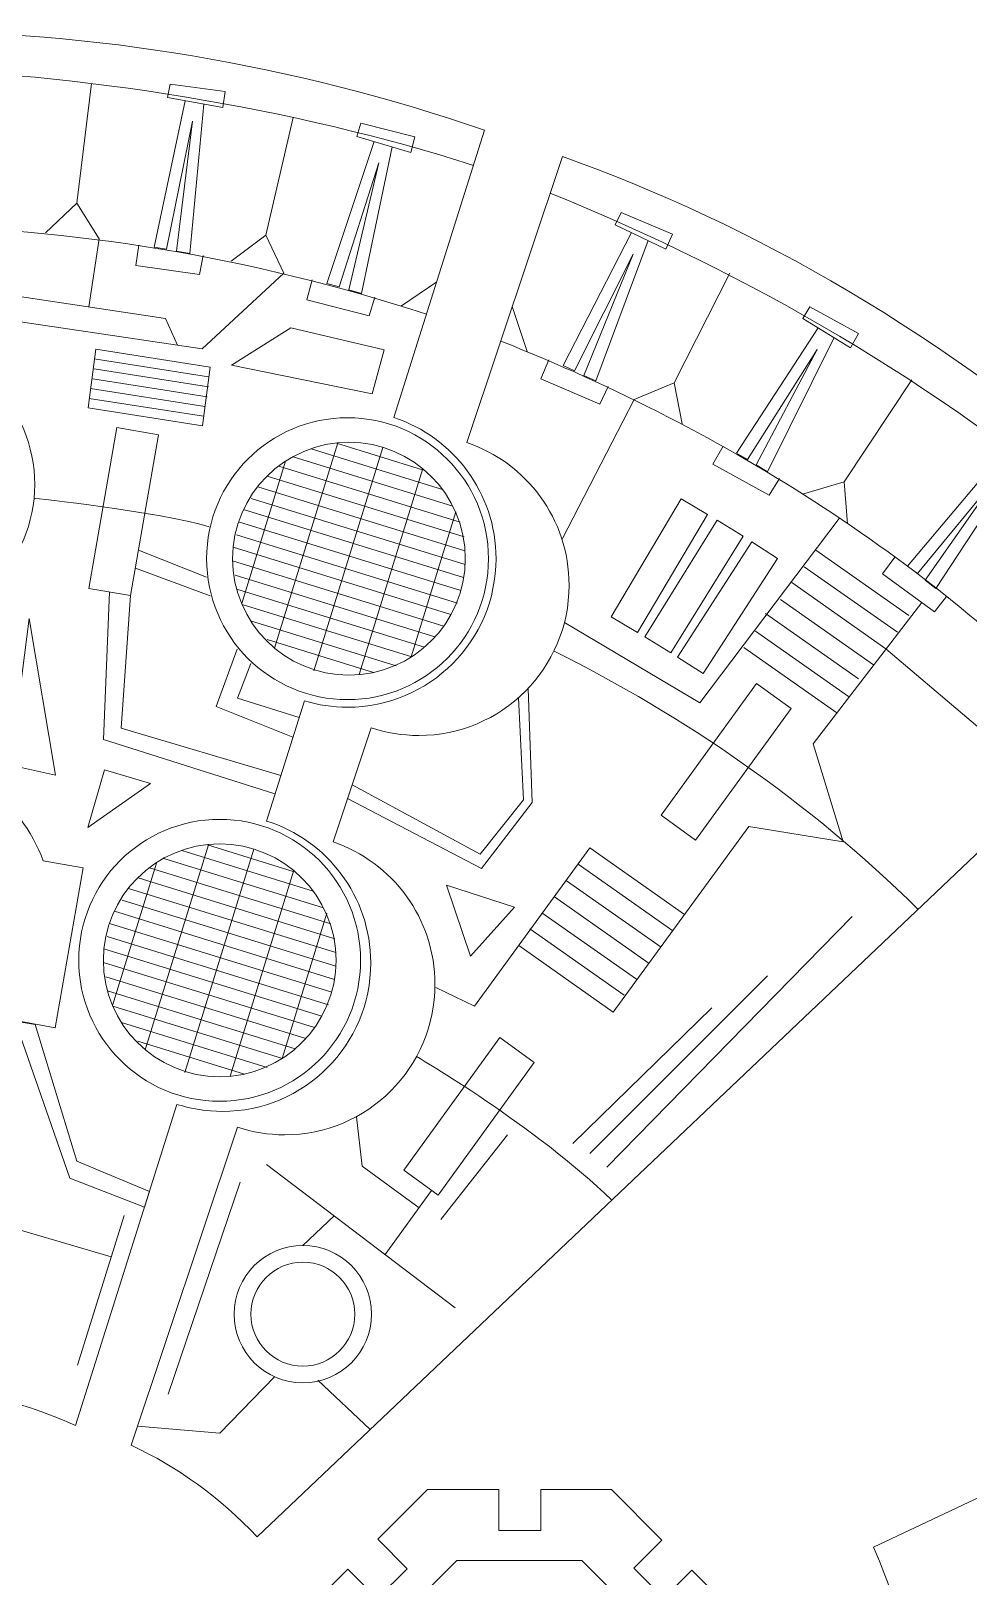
# Model space of a CAD drawing. Header units: millimetres. Extents: x -90 to 353, y 0 to 263.
# Drawn here: x 188.7 to 261.9, y 142.6 to 263.3 of the extents above; entities that cross this region are included whole.
import ezdxf

# ---------------------------------------------------------------- set-up
doc = ezdxf.new("R2010")
doc.units = ezdxf.units.MM
doc.layers.add('Layer 1', color=7, linetype='Continuous')

msp = doc.modelspace()

# ---------------------------------------------------------------- linework, layer by layer
at = {"layer": 'Layer 1', "color": 114, "lineweight": 20}
for centre, major_axis in [((177.95, 227.83), (0, 11.01)), ((213.4, 222.03), (0, 11.01)), ((213.51, 222.03), (0, 9.09)), ((203.41, 190.66), (0, 11.01)), ((203.41, 190.66), (0, 9.09)), ((209.91, 163.02), (0, 5.37)), ((209.91, 163.02), (0, 4.06))]:
    msp.add_ellipse(centre, major_axis=major_axis, ratio=1, dxfattribs=at)
at = {"layer": 'Layer 1', "color": 250, "lineweight": 20}
for points, knots in [([(177.95, 216.23), (177.95, 216.23), (177.98, 216.23), (177.98, 216.23), (177.98, 216.23), (177.98, 216.23), (177.97, 206.7), (177.97, 206.7), (177.97, 206.7), (183.32, 206.61), (187.87, 203.2), (189.62, 198.44), (189.62, 198.44), (189.62, 198.44), (192.74, 197.89), (192.74, 197.89), (192.74, 197.89), (192.74, 197.89), (190.56, 185.38), (190.56, 185.38), (190.56, 185.38), (190.56, 185.38), (187.47, 185.97), (187.47, 185.97), (187.47, 185.97), (185.19, 183.23), (181.78, 181.48), (177.95, 181.42), (177.95, 181.42), (177.95, 181.42), (177.93, 157.32), (177.93, 157.32), (177.93, 157.32), (182.75, 157.34), (187.49, 156.47), (192.14, 154.32), (192.14, 154.32), (192.14, 154.32), (200.07, 179.41), (200.07, 179.41), (200.07, 179.41), (201.19, 179.06), (202.38, 178.86), (203.61, 178.86), (203.61, 178.86), (210.02, 178.86), (215.21, 184.05), (215.21, 190.46), (215.21, 190.46), (215.21, 195.66), (211.78, 200.07), (207.06, 201.54), (207.06, 201.54), (207.06, 201.54), (210.03, 210.93), (210.03, 210.93), (210.03, 210.93), (211.09, 210.6), (212.23, 210.43), (213.4, 210.43), (213.4, 210.43), (219.8, 210.43), (225, 215.62), (225, 222.03), (225, 222.03), (225, 227.17), (221.65, 231.53), (217.02, 233.05), (217.02, 233.05), (217.02, 233.05), (224.11, 255.5), (224.11, 255.5), (224.11, 255.5), (209.03, 260.65), (193.66, 263.24), (178.01, 263.25), (178.01, 263.25), (178.01, 263.25), (177.99, 239.43), (177.99, 239.43), (177.99, 239.43), (177.99, 239.43), (177.95, 239.43), (177.95, 239.43), (177.95, 239.43), (171.55, 239.43), (166.36, 234.23), (166.36, 227.83), (166.36, 227.83), (166.36, 221.42), (171.55, 216.23), (177.95, 216.23)], [0, 0, 0, 0, 0.041667, 0.041667, 0.041667, 0.041667, 0.083333, 0.083333, 0.083333, 0.083333, 0.125, 0.125, 0.125, 0.125, 0.166667, 0.166667, 0.166667, 0.166667, 0.208333, 0.208333, 0.208333, 0.208333, 0.25, 0.25, 0.25, 0.25, 0.291667, 0.291667, 0.291667, 0.291667, 0.333333, 0.333333, 0.333333, 0.333333, 0.375, 0.375, 0.375, 0.375, 0.416667, 0.416667, 0.416667, 0.416667, 0.458333, 0.458333, 0.458333, 0.458333, 0.5, 0.5, 0.5, 0.5, 0.541667, 0.541667, 0.541667, 0.541667, 0.583333, 0.583333, 0.583333, 0.583333, 0.625, 0.625, 0.625, 0.625, 0.666667, 0.666667, 0.666667, 0.666667, 0.708333, 0.708333, 0.708333, 0.708333, 0.75, 0.75, 0.75, 0.75, 0.791667, 0.791667, 0.791667, 0.791667, 0.833333, 0.833333, 0.833333, 0.833333, 0.875, 0.875, 0.875, 0.875, 0.916667, 0.916667, 0.916667, 0.916667, 1, 1, 1, 1]), ([(196.48, 152.79), (200.12, 151.09), (203.41, 148.72), (206.34, 145.64), (206.34, 145.64), (206.34, 145.64), (274.82, 210.61), (274.82, 210.61), (274.82, 210.61), (274.82, 210.61), (274.32, 227.15), (274.32, 227.15), (274.32, 227.15), (259.99, 239.52), (245.27, 248.09), (230.19, 253.43), (230.19, 253.43), (230.19, 253.43), (222.71, 231.1), (222.71, 231.1), (222.71, 231.1), (227.36, 229.53), (230.71, 225.14), (230.71, 219.96), (230.71, 219.96), (230.71, 213.48), (225.45, 208.22), (218.96, 208.22), (218.96, 208.22), (217.67, 208.22), (216.42, 208.43), (215.25, 208.82), (215.25, 208.82), (215.25, 208.82), (212.27, 199.91), (212.27, 199.91), (212.27, 199.91), (216.9, 198.33), (220.23, 193.95), (220.23, 188.78), (220.23, 188.78), (220.23, 182.29), (214.97, 177.03), (208.48, 177.03), (208.48, 177.03), (207.2, 177.03), (205.96, 177.24), (204.8, 177.62), (204.8, 177.62), (204.8, 177.62), (196.48, 152.79), (196.48, 152.79)], [0, 0, 0, 0, 0.071429, 0.071429, 0.071429, 0.071429, 0.142857, 0.142857, 0.142857, 0.142857, 0.214286, 0.214286, 0.214286, 0.214286, 0.285714, 0.285714, 0.285714, 0.285714, 0.357143, 0.357143, 0.357143, 0.357143, 0.428571, 0.428571, 0.428571, 0.428571, 0.5, 0.5, 0.5, 0.5, 0.571429, 0.571429, 0.571429, 0.571429, 0.642857, 0.642857, 0.642857, 0.642857, 0.714286, 0.714286, 0.714286, 0.714286, 0.785714, 0.785714, 0.785714, 0.785714, 0.857143, 0.857143, 0.857143, 0.857143, 1, 1, 1, 1]), ([(257.21, 136.25), (256.68, 139.05), (255.79, 141.9), (254.49, 144.83), (254.49, 144.83), (254.49, 144.83), (339.76, 185.05), (339.76, 185.05), (339.76, 185.05), (344.57, 174.93), (347.94, 164.08), (350.09, 152.61), (350.09, 152.61), (350.09, 152.61), (257.21, 136.25), (257.21, 136.25)], [0, 0, 0, 0, 0.2, 0.2, 0.2, 0.2, 0.4, 0.4, 0.4, 0.4, 0.6, 0.6, 0.6, 0.6, 1, 1, 1, 1]), ([(225.21, 146.13), (225.21, 146.13), (225.21, 149.33), (225.21, 149.33), (225.21, 149.33), (225.21, 149.33), (219.64, 149.33), (219.64, 149.33), (219.64, 149.33), (219.64, 149.33), (215.76, 145.44), (215.76, 145.44), (215.76, 145.44), (215.76, 145.44), (218.06, 143.14), (218.06, 143.14), (218.06, 143.14), (218.06, 143.14), (215.72, 140.81), (215.72, 140.81), (215.72, 140.81), (215.72, 140.81), (213.42, 143.11), (213.42, 143.11), (213.42, 143.11), (213.42, 143.11), (209.48, 139.17), (209.48, 139.17), (209.48, 139.17), (209.48, 139.17), (209.48, 124.79), (209.48, 124.79), (209.48, 124.79), (209.48, 124.79), (213.43, 120.84), (213.43, 120.84), (213.43, 120.84), (213.43, 120.84), (215.78, 123.19), (215.78, 123.19), (215.78, 123.19), (215.78, 123.19), (218.11, 120.86), (218.11, 120.86), (218.11, 120.86), (218.11, 120.86), (215.76, 118.51), (215.76, 118.51), (215.76, 118.51), (215.76, 118.51), (219.64, 114.63), (219.64, 114.63), (219.64, 114.63), (219.64, 114.63), (225.21, 114.63), (225.21, 114.63), (225.21, 114.63), (225.21, 114.63), (225.21, 117.86), (225.21, 117.86), (225.21, 117.86), (225.21, 117.86), (228.51, 117.86), (228.51, 117.86), (228.51, 117.86), (228.51, 117.86), (228.51, 114.63), (228.51, 114.63), (228.51, 114.63), (228.51, 114.63), (234.02, 114.63), (234.02, 114.63), (234.02, 114.63), (234.02, 114.63), (237.96, 118.57), (237.96, 118.57), (237.96, 118.57), (237.96, 118.57), (235.71, 120.82), (235.71, 120.82), (235.71, 120.82), (235.71, 120.82), (238.05, 123.15), (238.05, 123.15), (238.05, 123.15), (238.05, 123.15), (240.29, 120.91), (240.29, 120.91), (240.29, 120.91), (240.29, 120.91), (244.18, 124.79), (244.18, 124.79), (244.18, 124.79), (244.18, 124.79), (244.18, 130.33), (244.18, 130.33), (244.18, 130.33), (244.18, 130.33), (244.35, 130.33), (244.35, 130.33), (244.35, 130.33), (244.35, 130.33), (244.35, 133.63), (244.35, 133.63), (244.35, 133.63), (244.35, 133.63), (244.18, 133.63), (244.18, 133.63), (244.18, 133.63), (244.18, 133.63), (244.18, 139.17), (244.18, 139.17), (244.18, 139.17), (244.18, 139.17), (240.3, 143.04), (240.3, 143.04), (240.3, 143.04), (240.3, 143.04), (238.1, 140.84), (238.1, 140.84), (238.1, 140.84), (238.1, 140.84), (235.76, 143.18), (235.76, 143.18), (235.76, 143.18), (235.76, 143.18), (237.96, 145.38), (237.96, 145.38), (237.96, 145.38), (237.96, 145.38), (234.02, 149.33), (234.02, 149.33), (234.02, 149.33), (234.02, 149.33), (228.51, 149.33), (228.51, 149.33), (228.51, 149.33), (228.51, 149.33), (228.51, 146.13), (228.51, 146.13), (228.51, 146.13), (228.51, 146.13), (225.21, 146.13), (225.21, 146.13)], [0, 0, 0, 0, 0.027027, 0.027027, 0.027027, 0.027027, 0.054054, 0.054054, 0.054054, 0.054054, 0.081081, 0.081081, 0.081081, 0.081081, 0.108108, 0.108108, 0.108108, 0.108108, 0.135135, 0.135135, 0.135135, 0.135135, 0.162162, 0.162162, 0.162162, 0.162162, 0.189189, 0.189189, 0.189189, 0.189189, 0.216216, 0.216216, 0.216216, 0.216216, 0.243243, 0.243243, 0.243243, 0.243243, 0.27027, 0.27027, 0.27027, 0.27027, 0.297297, 0.297297, 0.297297, 0.297297, 0.324324, 0.324324, 0.324324, 0.324324, 0.351351, 0.351351, 0.351351, 0.351351, 0.378378, 0.378378, 0.378378, 0.378378, 0.405405, 0.405405, 0.405405, 0.405405, 0.432432, 0.432432, 0.432432, 0.432432, 0.459459, 0.459459, 0.459459, 0.459459, 0.486486, 0.486486, 0.486486, 0.486486, 0.513514, 0.513514, 0.513514, 0.513514, 0.540541, 0.540541, 0.540541, 0.540541, 0.567568, 0.567568, 0.567568, 0.567568, 0.594595, 0.594595, 0.594595, 0.594595, 0.621622, 0.621622, 0.621622, 0.621622, 0.648649, 0.648649, 0.648649, 0.648649, 0.675676, 0.675676, 0.675676, 0.675676, 0.702703, 0.702703, 0.702703, 0.702703, 0.72973, 0.72973, 0.72973, 0.72973, 0.756757, 0.756757, 0.756757, 0.756757, 0.783784, 0.783784, 0.783784, 0.783784, 0.810811, 0.810811, 0.810811, 0.810811, 0.837838, 0.837838, 0.837838, 0.837838, 0.864865, 0.864865, 0.864865, 0.864865, 0.891892, 0.891892, 0.891892, 0.891892, 0.918919, 0.918919, 0.918919, 0.918919, 0.945946, 0.945946, 0.945946, 0.945946, 1, 1, 1, 1]), ([(258.18, 134.44), (258.68, 131.05), (258.49, 127.65), (257.88, 124.26), (257.88, 124.26), (257.88, 124.26), (336.52, 109.15), (336.52, 109.15), (336.52, 109.15), (336.52, 109.15), (350.63, 107.52), (350.63, 107.52), (350.63, 107.52), (353.1, 120.36), (353.24, 133.47), (351.55, 146.78), (351.55, 146.78), (351.55, 146.78), (258.18, 134.44), (258.18, 134.44)], [0, 0, 0, 0, 0.166667, 0.166667, 0.166667, 0.166667, 0.333333, 0.333333, 0.333333, 0.333333, 0.5, 0.5, 0.5, 0.5, 0.666667, 0.666667, 0.666667, 0.666667, 1, 1, 1, 1])]:
    msp.add_open_spline(points, degree=3, knots=knots, dxfattribs=at)
at = {"layer": 'Layer 1', "color": 114, "lineweight": 20}
for points in [[(178, 260.25), (191.9, 260.06), (209.43, 257.22), (223.24, 252.74)], [(272.29, 224.8), (259.45, 235.78), (244.97, 244.17), (229.24, 250.59)], [(192.25, 249.8), (192.25, 249.8), (189.79, 247.48), (189.79, 247.48)], [(178, 248.06), (191.9, 247.88), (205.76, 245.61), (219.57, 241.13)], [(207.01, 247.31), (207.01, 247.31), (204.31, 245.27), (204.31, 245.27)], [(220.37, 243.66), (220.37, 243.66), (217.61, 241.77), (217.61, 241.77)], [(226.27, 241.72), (226.27, 241.72), (227.43, 238.22), (227.43, 238.22)], [(225.37, 239.03), (243.3, 231.91), (259.04, 221.78), (272.25, 208.17)], [(193.61, 237.63), (193.61, 237.63), (202.54, 236.23), (202.54, 236.23)], [(193.61, 236.87), (193.61, 236.87), (202.54, 235.46), (202.54, 235.46)], [(193.51, 236.08), (193.51, 236.08), (202.44, 234.68), (202.44, 234.68)], [(238.91, 235.77), (238.91, 235.77), (239.55, 232.55), (239.55, 232.55)], [(193.21, 234.55), (193.21, 234.55), (202.14, 233.15), (202.14, 233.15)], [(193.31, 235.32), (193.31, 235.32), (202.24, 233.92), (202.24, 233.92)], [(212.64, 231.07), (212.64, 231.07), (207.69, 215.05), (207.69, 215.05)], [(210.55, 230.61), (210.55, 230.61), (220.81, 227.44), (220.81, 227.44)], [(216.16, 230.72), (216.16, 230.72), (210.77, 213.28), (210.77, 213.28)], [(212.54, 231.06), (212.54, 231.06), (219.26, 228.98), (219.26, 228.98)], [(205.13, 218.52), (205.13, 218.52), (208.56, 229.64), (208.56, 229.64)], [(209.14, 229.98), (209.14, 229.98), (221.62, 226.12), (221.62, 226.12)], [(207.12, 228.48), (207.12, 228.48), (222.5, 223.73), (222.5, 223.73)], [(208.03, 229.26), (208.03, 229.26), (222.19, 224.89), (222.19, 224.89)], [(219.29, 229.08), (219.29, 229.08), (214.31, 212.98), (214.31, 212.98)], [(206.38, 227.64), (206.38, 227.64), (222.57, 222.64), (222.57, 222.64)], [(252.2, 228.02), (252.2, 228.02), (252.47, 224.75), (252.47, 224.75)], [(188.91, 226.75), (188.91, 226.75), (198.63, 225.71), (202.58, 224.53)], [(205.27, 225.86), (205.27, 225.86), (222.47, 220.55), (222.47, 220.55)], [(205.88, 226.73), (205.88, 226.73), (222.58, 221.57), (222.58, 221.57)], [(221.87, 225.7), (221.87, 225.7), (218.37, 214.37), (218.37, 214.37)], [(204.89, 224.91), (204.89, 224.91), (222.25, 219.55), (222.25, 219.55)], [(204.72, 223.9), (204.72, 223.9), (222, 218.56), (222, 218.56)], [(197.06, 222.69), (197.06, 222.69), (202.38, 220.59), (202.38, 220.59)], [(204.46, 222.92), (204.46, 222.92), (221.48, 217.66), (221.48, 217.66)], [(257.26, 217.58), (257.26, 217.58), (249.99, 222.69), (249.99, 222.69)], [(196.82, 221.29), (196.82, 221.29), (202.67, 219.14), (202.67, 219.14)], [(204.42, 221.87), (204.42, 221.87), (220.92, 216.77), (220.92, 216.77)], [(256.36, 216.29), (256.36, 216.29), (249.09, 221.4), (249.09, 221.4)], [(204.61, 220.75), (204.61, 220.75), (220.23, 215.92), (220.23, 215.92)], [(204.74, 219.64), (204.74, 219.64), (219.4, 215.11), (219.4, 215.11)], [(205.16, 218.45), (205.16, 218.45), (218.41, 214.36), (218.41, 214.36)], [(254.5, 213.75), (254.5, 213.75), (247.23, 218.85), (247.23, 218.85)], [(253.32, 212.65), (253.32, 212.65), (246.05, 217.76), (246.05, 217.76)], [(205.82, 217.18), (205.82, 217.18), (217.2, 213.67), (217.2, 213.67)], [(252.55, 211.26), (252.55, 211.26), (245.28, 216.37), (245.28, 216.37)], [(207.11, 215.72), (207.11, 215.72), (215.44, 213.15), (215.44, 213.15)], [(251.63, 209.99), (251.63, 209.99), (244.36, 215.09), (244.36, 215.09)], [(229.54, 214.81), (239.72, 209.71), (249.29, 203.19), (257.99, 194.64)], [(202.54, 199.69), (202.54, 199.69), (197.59, 183.68), (197.59, 183.68)], [(200.46, 199.23), (200.46, 199.23), (210.72, 196.07), (210.72, 196.07)], [(206.07, 199.35), (206.07, 199.35), (200.68, 181.91), (200.68, 181.91)], [(202.45, 199.68), (202.45, 199.68), (209.16, 197.61), (209.16, 197.61)], [(195.03, 187.14), (195.03, 187.14), (198.47, 198.26), (198.47, 198.26)], [(199.05, 198.61), (199.05, 198.61), (211.53, 194.75), (211.53, 194.75)], [(231.43, 198.16), (231.43, 198.16), (238.82, 192.96), (238.82, 192.96)], [(197.03, 197.1), (197.03, 197.1), (212.4, 192.35), (212.4, 192.35)], [(197.93, 197.89), (197.93, 197.89), (212.1, 193.51), (212.1, 193.51)], [(209.19, 197.7), (209.19, 197.7), (204.22, 181.61), (204.22, 181.61)], [(230.51, 196.88), (230.51, 196.88), (237.91, 191.68), (237.91, 191.68)], [(196.28, 196.27), (196.28, 196.27), (212.48, 191.27), (212.48, 191.27)], [(229.57, 195.62), (229.57, 195.62), (236.97, 190.42), (236.97, 190.42)], [(195.18, 194.49), (195.18, 194.49), (212.38, 189.17), (212.38, 189.17)], [(195.78, 195.36), (195.78, 195.36), (212.49, 190.2), (212.49, 190.2)], [(211.78, 194.33), (211.78, 194.33), (208.28, 183), (208.28, 183)], [(228.58, 194.38), (228.58, 194.38), (235.98, 189.19), (235.98, 189.19)], [(194.8, 193.54), (194.8, 193.54), (212.16, 188.18), (212.16, 188.18)], [(227.63, 193.13), (227.63, 193.13), (235.02, 187.93), (235.02, 187.93)], [(233.65, 174.51), (233.65, 174.51), (252.83, 194.09), (252.83, 194.09)], [(194.63, 192.53), (194.63, 192.53), (211.91, 187.19), (211.91, 187.19)], [(194.36, 191.55), (194.36, 191.55), (211.38, 186.29), (211.38, 186.29)], [(194.33, 190.49), (194.33, 190.49), (210.82, 185.4), (210.82, 185.4)], [(194.52, 189.37), (194.52, 189.37), (210.14, 184.55), (210.14, 184.55)], [(232.32, 175.57), (232.32, 175.57), (246.21, 189.46), (246.21, 189.46)], [(194.64, 188.27), (194.64, 188.27), (209.3, 183.74), (209.3, 183.74)], [(195.06, 187.08), (195.06, 187.08), (208.32, 182.98), (208.32, 182.98)], [(231, 176.36), (231, 176.36), (241.85, 186.95), (241.85, 186.95)], [(195.73, 185.81), (195.73, 185.81), (207.11, 182.29), (207.11, 182.29)], [(197.01, 184.35), (197.01, 184.35), (205.34, 181.77), (205.34, 181.77)], [(218.83, 183.12), (218.83, 183.12), (228.12, 177.7), (234.04, 171.92)], [(220.68, 170.41), (220.68, 170.41), (225.91, 177.02), (225.91, 177.02)], [(207.06, 174.71), (207.06, 174.71), (221.81, 163.53), (221.81, 163.53)], [(199.38, 156.78), (199.38, 156.78), (205, 173.32), (205, 173.32)], [(216.33, 167.68), (216.33, 167.68), (219.97, 172.69), (219.97, 172.69)], [(184.98, 170.41), (184.98, 170.41), (194.94, 167.51), (194.94, 167.51)], [(195.94, 170.74), (195.94, 170.74), (192.3, 159.03), (192.3, 159.03)], [(209.91, 168.39), (209.91, 168.39), (212.36, 170.69), (212.36, 170.69)], [(211.07, 157.86), (211.07, 157.86), (215.17, 154.02), (215.17, 154.02)]]:
    msp.add_open_spline(points, degree=3, dxfattribs=at)
for points, knots in [([(193.18, 241.69), (193.18, 241.69), (193.98, 247.01), (193.98, 247.01), (193.98, 247.01), (193.98, 247.01), (192.25, 249.8), (192.25, 249.8), (192.25, 249.8), (192.25, 249.8), (193.39, 259.15), (193.39, 259.15)], [0, 0, 0, 0, 0.25, 0.25, 0.25, 0.25, 0.5, 0.5, 0.5, 0.5, 1, 1, 1, 1]), ([(199.53, 259.09), (199.53, 259.09), (199.34, 258.04), (199.34, 258.04), (199.34, 258.04), (199.34, 258.04), (203.66, 257.26), (203.66, 257.26), (203.66, 257.26), (203.66, 257.26), (203.84, 258.51), (203.84, 258.51), (203.84, 258.51), (203.84, 258.51), (199.53, 259.09), (199.53, 259.09)], [0, 0, 0, 0, 0.2, 0.2, 0.2, 0.2, 0.4, 0.4, 0.4, 0.4, 0.6, 0.6, 0.6, 0.6, 1, 1, 1, 1]), ([(200.72, 257.79), (200.72, 257.79), (198.29, 246.36), (198.29, 246.36), (198.29, 246.36), (198.29, 246.36), (199.26, 246.21), (199.26, 246.21), (199.26, 246.21), (199.26, 246.21), (201.28, 256.19), (201.28, 256.19), (201.28, 256.19), (201.28, 256.19), (200.04, 246.05), (200.04, 246.05), (200.04, 246.05), (200.04, 246.05), (201.07, 245.87), (201.07, 245.87), (201.07, 245.87), (201.07, 245.87), (202.16, 257.53), (202.16, 257.53)], [0, 0, 0, 0, 0.142857, 0.142857, 0.142857, 0.142857, 0.285714, 0.285714, 0.285714, 0.285714, 0.428571, 0.428571, 0.428571, 0.428571, 0.571429, 0.571429, 0.571429, 0.571429, 0.714286, 0.714286, 0.714286, 0.714286, 1, 1, 1, 1]), ([(209.16, 256.49), (209.16, 256.49), (207.01, 247.31), (207.01, 247.31), (207.01, 247.31), (207.01, 247.31), (208.43, 244.34), (208.43, 244.34), (208.43, 244.34), (208.43, 244.34), (202.04, 238.43), (202.04, 238.43), (202.04, 238.43), (202.04, 238.43), (178, 242), (178, 242)], [0, 0, 0, 0, 0.2, 0.2, 0.2, 0.2, 0.4, 0.4, 0.4, 0.4, 0.6, 0.6, 0.6, 0.6, 1, 1, 1, 1]), ([(214.44, 256.04), (214.44, 256.04), (214.13, 255.01), (214.13, 255.01), (214.13, 255.01), (214.13, 255.01), (218.34, 253.76), (218.34, 253.76), (218.34, 253.76), (218.34, 253.76), (218.66, 254.99), (218.66, 254.99), (218.66, 254.99), (218.66, 254.99), (214.44, 256.04), (214.44, 256.04)], [0, 0, 0, 0, 0.2, 0.2, 0.2, 0.2, 0.4, 0.4, 0.4, 0.4, 0.6, 0.6, 0.6, 0.6, 1, 1, 1, 1]), ([(215.48, 254.61), (215.48, 254.61), (211.79, 243.52), (211.79, 243.52), (211.79, 243.52), (211.79, 243.52), (212.74, 243.27), (212.74, 243.27), (212.74, 243.27), (212.74, 243.27), (215.85, 252.96), (215.85, 252.96), (215.85, 252.96), (215.85, 252.96), (213.5, 243.02), (213.5, 243.02), (213.5, 243.02), (213.5, 243.02), (214.5, 242.73), (214.5, 242.73), (214.5, 242.73), (214.5, 242.73), (216.88, 254.19), (216.88, 254.19)], [0, 0, 0, 0, 0.142857, 0.142857, 0.142857, 0.142857, 0.285714, 0.285714, 0.285714, 0.285714, 0.428571, 0.428571, 0.428571, 0.428571, 0.571429, 0.571429, 0.571429, 0.571429, 0.714286, 0.714286, 0.714286, 0.714286, 1, 1, 1, 1]), ([(234.78, 249.07), (234.78, 249.07), (234.32, 248.1), (234.32, 248.1), (234.32, 248.1), (234.32, 248.1), (238.28, 246.21), (238.28, 246.21), (238.28, 246.21), (238.28, 246.21), (238.79, 247.38), (238.79, 247.38), (238.79, 247.38), (238.79, 247.38), (234.78, 249.07), (234.78, 249.07)], [0, 0, 0, 0, 0.2, 0.2, 0.2, 0.2, 0.4, 0.4, 0.4, 0.4, 0.6, 0.6, 0.6, 0.6, 1, 1, 1, 1]), ([(235.59, 247.5), (235.59, 247.5), (230.24, 237.11), (230.24, 237.11), (230.24, 237.11), (230.24, 237.11), (231.13, 236.71), (231.13, 236.71), (231.13, 236.71), (231.13, 236.71), (235.71, 245.81), (235.71, 245.81), (235.71, 245.81), (235.71, 245.81), (231.85, 236.35), (231.85, 236.35), (231.85, 236.35), (231.85, 236.35), (232.8, 235.91), (232.8, 235.91), (232.8, 235.91), (232.8, 235.91), (236.9, 246.87), (236.9, 246.87)], [0, 0, 0, 0, 0.142857, 0.142857, 0.142857, 0.142857, 0.285714, 0.285714, 0.285714, 0.285714, 0.428571, 0.428571, 0.428571, 0.428571, 0.571429, 0.571429, 0.571429, 0.571429, 0.714286, 0.714286, 0.714286, 0.714286, 1, 1, 1, 1]), ([(197.1, 246.51), (197.1, 246.51), (196.87, 244.92), (196.87, 244.92), (196.87, 244.92), (196.87, 244.92), (201.84, 244.22), (201.84, 244.22), (201.84, 244.22), (201.84, 244.22), (202.12, 245.72), (202.12, 245.72)], [0, 0, 0, 0, 0.25, 0.25, 0.25, 0.25, 0.5, 0.5, 0.5, 0.5, 1, 1, 1, 1]), ([(210.63, 243.8), (210.63, 243.8), (210.22, 242.25), (210.22, 242.25), (210.22, 242.25), (210.22, 242.25), (215.08, 241), (215.08, 241), (215.08, 241), (215.08, 241), (215.53, 242.46), (215.53, 242.46)], [0, 0, 0, 0, 0.25, 0.25, 0.25, 0.25, 0.5, 0.5, 0.5, 0.5, 1, 1, 1, 1]), ([(230.16, 223.56), (230.16, 223.56), (235.79, 234.47), (235.79, 234.47), (235.79, 234.47), (235.79, 234.47), (238.91, 235.77), (238.91, 235.77), (238.91, 235.77), (238.91, 235.77), (243.28, 244.32), (243.28, 244.32)], [0, 0, 0, 0, 0.25, 0.25, 0.25, 0.25, 0.5, 0.5, 0.5, 0.5, 1, 1, 1, 1]), ([(181.19, 243.5), (181.19, 243.5), (199.18, 240.79), (199.18, 240.79), (199.18, 240.79), (199.18, 240.79), (200.11, 238.71), (200.11, 238.71)], [0, 0, 0, 0, 0.333333, 0.333333, 0.333333, 0.333333, 1, 1, 1, 1]), ([(249.51, 241.7), (249.51, 241.7), (248.96, 240.79), (248.96, 240.79), (248.96, 240.79), (248.96, 240.79), (252.71, 238.51), (252.71, 238.51), (252.71, 238.51), (252.71, 238.51), (253.33, 239.62), (253.33, 239.62), (253.33, 239.62), (253.33, 239.62), (249.51, 241.7), (249.51, 241.7)], [0, 0, 0, 0, 0.2, 0.2, 0.2, 0.2, 0.4, 0.4, 0.4, 0.4, 0.6, 0.6, 0.6, 0.6, 1, 1, 1, 1]), ([(204.34, 237.15), (204.34, 237.15), (208.97, 240.06), (208.97, 240.06), (208.97, 240.06), (208.97, 240.06), (216.25, 238.34), (216.25, 238.34), (216.25, 238.34), (216.25, 238.34), (215.32, 234.9), (215.32, 234.9), (215.32, 234.9), (215.32, 234.9), (204.34, 237.15), (204.34, 237.15)], [0, 0, 0, 0, 0.2, 0.2, 0.2, 0.2, 0.4, 0.4, 0.4, 0.4, 0.6, 0.6, 0.6, 0.6, 1, 1, 1, 1]), ([(250.16, 240.06), (250.16, 240.06), (243.79, 230.26), (243.79, 230.26), (243.79, 230.26), (243.79, 230.26), (244.64, 229.78), (244.64, 229.78), (244.64, 229.78), (244.64, 229.78), (250.1, 238.37), (250.1, 238.37), (250.1, 238.37), (250.1, 238.37), (245.32, 229.35), (245.32, 229.35), (245.32, 229.35), (245.32, 229.35), (246.22, 228.81), (246.22, 228.81), (246.22, 228.81), (246.22, 228.81), (251.41, 239.3), (251.41, 239.3)], [0, 0, 0, 0, 0.142857, 0.142857, 0.142857, 0.142857, 0.285714, 0.285714, 0.285714, 0.285714, 0.428571, 0.428571, 0.428571, 0.428571, 0.571429, 0.571429, 0.571429, 0.571429, 0.714286, 0.714286, 0.714286, 0.714286, 1, 1, 1, 1]), ([(193.74, 238.39), (193.74, 238.39), (193.13, 233.8), (193.13, 233.8), (193.13, 233.8), (193.13, 233.8), (202.06, 232.4), (202.06, 232.4), (202.06, 232.4), (202.06, 232.4), (202.67, 236.99), (202.67, 236.99), (202.67, 236.99), (202.67, 236.99), (193.74, 238.39), (193.74, 238.39)], [0, 0, 0, 0, 0.2, 0.2, 0.2, 0.2, 0.4, 0.4, 0.4, 0.4, 0.6, 0.6, 0.6, 0.6, 1, 1, 1, 1]), ([(229.13, 237.56), (229.13, 237.56), (228.49, 236.09), (228.49, 236.09), (228.49, 236.09), (228.49, 236.09), (233.1, 234.11), (233.1, 234.11), (233.1, 234.11), (233.1, 234.11), (233.76, 235.48), (233.76, 235.48)], [0, 0, 0, 0, 0.25, 0.25, 0.25, 0.25, 0.5, 0.5, 0.5, 0.5, 1, 1, 1, 1]), ([(248.95, 227.07), (248.95, 227.07), (252.2, 228.02), (252.2, 228.02), (252.2, 228.02), (252.2, 228.02), (257.5, 236.01), (257.5, 236.01)], [0, 0, 0, 0, 0.333333, 0.333333, 0.333333, 0.333333, 1, 1, 1, 1]), ([(242.74, 230.83), (242.74, 230.83), (241.95, 229.42), (241.95, 229.42), (241.95, 229.42), (241.95, 229.42), (246.34, 226.99), (246.34, 226.99), (246.34, 226.99), (246.34, 226.99), (247.14, 228.29), (247.14, 228.29)], [0, 0, 0, 0, 0.25, 0.25, 0.25, 0.25, 0.5, 0.5, 0.5, 0.5, 1, 1, 1, 1]), ([(264.67, 230.38), (264.67, 230.38), (257.14, 221.45), (257.14, 221.45), (257.14, 221.45), (257.14, 221.45), (257.92, 220.86), (257.92, 220.86), (257.92, 220.86), (257.92, 220.86), (264.4, 228.71), (264.4, 228.71), (264.4, 228.71), (264.4, 228.71), (258.53, 220.35), (258.53, 220.35), (258.53, 220.35), (258.53, 220.35), (259.36, 219.71), (259.36, 219.71), (259.36, 219.71), (259.36, 219.71), (265.81, 229.48), (265.81, 229.48)], [0, 0, 0, 0, 0.142857, 0.142857, 0.142857, 0.142857, 0.285714, 0.285714, 0.285714, 0.285714, 0.428571, 0.428571, 0.428571, 0.428571, 0.571429, 0.571429, 0.571429, 0.571429, 0.714286, 0.714286, 0.714286, 0.714286, 1, 1, 1, 1]), ([(239.47, 226.7), (239.47, 226.7), (241.52, 225.49), (241.52, 225.49), (241.52, 225.49), (241.52, 225.49), (236.05, 216.27), (236.05, 216.27), (236.05, 216.27), (236.05, 216.27), (234, 217.49), (234, 217.49), (234, 217.49), (234, 217.49), (239.47, 226.7), (239.47, 226.7)], [0, 0, 0, 0, 0.2, 0.2, 0.2, 0.2, 0.4, 0.4, 0.4, 0.4, 0.6, 0.6, 0.6, 0.6, 1, 1, 1, 1]), ([(230.36, 217.05), (230.36, 217.05), (240.92, 210.76), (240.92, 210.76), (240.92, 210.76), (240.92, 210.76), (251.81, 225.17), (251.81, 225.17)], [0, 0, 0, 0, 0.333333, 0.333333, 0.333333, 0.333333, 1, 1, 1, 1]), ([(242.27, 225.04), (242.27, 225.04), (244.3, 223.78), (244.3, 223.78), (244.3, 223.78), (244.3, 223.78), (238.66, 214.67), (238.66, 214.67), (238.66, 214.67), (238.66, 214.67), (236.63, 215.93), (236.63, 215.93), (236.63, 215.93), (236.63, 215.93), (242.27, 225.04), (242.27, 225.04)], [0, 0, 0, 0, 0.2, 0.2, 0.2, 0.2, 0.4, 0.4, 0.4, 0.4, 0.6, 0.6, 0.6, 0.6, 1, 1, 1, 1]), ([(245, 223.34), (245, 223.34), (247, 222.05), (247, 222.05), (247, 222.05), (247, 222.05), (241.19, 213.05), (241.19, 213.05), (241.19, 213.05), (241.19, 213.05), (239.19, 214.34), (239.19, 214.34), (239.19, 214.34), (239.19, 214.34), (245, 223.34), (245, 223.34)], [0, 0, 0, 0, 0.2, 0.2, 0.2, 0.2, 0.4, 0.4, 0.4, 0.4, 0.6, 0.6, 0.6, 0.6, 1, 1, 1, 1]), ([(256.16, 222.14), (256.16, 222.14), (255.2, 220.84), (255.2, 220.84), (255.2, 220.84), (255.2, 220.84), (259.26, 217.88), (259.26, 217.88), (259.26, 217.88), (259.26, 217.88), (260.21, 219.08), (260.21, 219.08)], [0, 0, 0, 0, 0.25, 0.25, 0.25, 0.25, 0.5, 0.5, 0.5, 0.5, 1, 1, 1, 1]), ([(268.12, 204.25), (268.12, 204.25), (255.47, 214.99), (255.47, 214.99), (255.47, 214.99), (255.47, 214.99), (248.11, 220.16), (248.11, 220.16)], [0, 0, 0, 0, 0.333333, 0.333333, 0.333333, 0.333333, 1, 1, 1, 1]), ([(194.81, 219.43), (194.81, 219.43), (194.34, 207.9), (194.34, 207.9), (194.34, 207.9), (194.34, 207.9), (207.73, 203.67), (207.73, 203.67)], [0, 0, 0, 0, 0.333333, 0.333333, 0.333333, 0.333333, 1, 1, 1, 1]), ([(196.44, 219.15), (196.44, 219.15), (195.7, 208.79), (195.7, 208.79), (195.7, 208.79), (195.7, 208.79), (208.19, 205.1), (208.19, 205.1)], [0, 0, 0, 0, 0.333333, 0.333333, 0.333333, 0.333333, 1, 1, 1, 1]), ([(226.77, 191.81), (226.77, 191.81), (234.16, 186.61), (234.16, 186.61), (234.16, 186.61), (234.16, 186.61), (244.76, 201.1), (244.76, 201.1), (244.76, 201.1), (244.76, 201.1), (252.12, 199.91), (252.12, 199.91), (252.12, 199.91), (252.12, 199.91), (249.78, 207.58), (249.78, 207.58), (249.78, 207.58), (249.78, 207.58), (258.26, 218.61), (258.26, 218.61)], [0, 0, 0, 0, 0.166667, 0.166667, 0.166667, 0.166667, 0.333333, 0.333333, 0.333333, 0.333333, 0.5, 0.5, 0.5, 0.5, 0.666667, 0.666667, 0.666667, 0.666667, 1, 1, 1, 1]), ([(188.52, 217.36), (188.52, 217.36), (190.57, 205.12), (190.57, 205.12), (190.57, 205.12), (190.57, 205.12), (187.06, 205.91), (187.06, 205.91), (187.06, 205.91), (187.06, 205.91), (188.52, 217.36), (188.52, 217.36)], [0, 0, 0, 0, 0.25, 0.25, 0.25, 0.25, 0.5, 0.5, 0.5, 0.5, 1, 1, 1, 1]), ([(204.78, 214.97), (204.78, 214.97), (203.13, 210.48), (203.13, 210.48), (203.13, 210.48), (203.13, 210.48), (209.13, 208.08), (209.13, 208.08)], [0, 0, 0, 0, 0.333333, 0.333333, 0.333333, 0.333333, 1, 1, 1, 1]), ([(205.83, 213.85), (205.83, 213.85), (204.79, 211.14), (204.79, 211.14), (204.79, 211.14), (204.79, 211.14), (209.61, 209.62), (209.61, 209.62)], [0, 0, 0, 0, 0.333333, 0.333333, 0.333333, 0.333333, 1, 1, 1, 1]), ([(213.76, 204.36), (213.76, 204.36), (223.76, 198.95), (223.76, 198.95), (223.76, 198.95), (223.76, 198.95), (227.16, 203.19), (227.16, 203.19), (227.16, 203.19), (227.16, 203.19), (226.76, 211.16), (226.76, 211.16), (226.76, 211.16), (226.76, 211.16), (227.51, 211.89), (227.51, 211.89), (227.51, 211.89), (227.51, 211.89), (227.82, 202.99), (227.82, 202.99), (227.82, 202.99), (227.82, 202.99), (223.86, 197.83), (223.86, 197.83), (223.86, 197.83), (223.86, 197.83), (213.4, 203.3), (213.4, 203.3)], [0, 0, 0, 0, 0.125, 0.125, 0.125, 0.125, 0.25, 0.25, 0.25, 0.25, 0.375, 0.375, 0.375, 0.375, 0.5, 0.5, 0.5, 0.5, 0.625, 0.625, 0.625, 0.625, 0.75, 0.75, 0.75, 0.75, 1, 1, 1, 1]), ([(193.1, 201.04), (193.1, 201.04), (194.42, 205.53), (194.42, 205.53), (194.42, 205.53), (194.42, 205.53), (197.99, 204.47), (197.99, 204.47), (197.99, 204.47), (197.99, 204.47), (193.1, 201.04), (193.1, 201.04)], [0, 0, 0, 0, 0.25, 0.25, 0.25, 0.25, 0.5, 0.5, 0.5, 0.5, 1, 1, 1, 1]), ([(220.29, 188.54), (220.29, 188.54), (223.33, 187.08), (223.33, 187.08), (223.33, 187.08), (223.33, 187.08), (232.33, 199.45), (232.33, 199.45), (232.33, 199.45), (232.33, 199.45), (239.73, 194.25), (239.73, 194.25)], [0, 0, 0, 0, 0.25, 0.25, 0.25, 0.25, 0.5, 0.5, 0.5, 0.5, 1, 1, 1, 1]), ([(221.14, 196.54), (221.14, 196.54), (223, 190.98), (223, 190.98), (223, 190.98), (223, 190.98), (226.44, 194.82), (226.44, 194.82), (226.44, 194.82), (226.44, 194.82), (221.14, 196.54), (221.14, 196.54)], [0, 0, 0, 0, 0.25, 0.25, 0.25, 0.25, 0.5, 0.5, 0.5, 0.5, 1, 1, 1, 1]), ([(197.92, 172.6), (197.92, 172.6), (197.53, 171.39), (197.53, 171.39), (197.53, 171.39), (197.53, 171.39), (191.71, 173.65), (191.71, 173.65), (191.71, 173.65), (191.71, 173.65), (187.43, 185.92), (187.43, 185.92), (187.43, 185.92), (187.43, 185.92), (189, 185.65), (189, 185.65), (189, 185.65), (189, 185.65), (192.24, 174.97), (192.24, 174.97), (192.24, 174.97), (192.24, 174.97), (197.92, 172.6), (197.92, 172.6)], [0, 0, 0, 0, 0.142857, 0.142857, 0.142857, 0.142857, 0.285714, 0.285714, 0.285714, 0.285714, 0.428571, 0.428571, 0.428571, 0.428571, 0.571429, 0.571429, 0.571429, 0.571429, 0.714286, 0.714286, 0.714286, 0.714286, 1, 1, 1, 1]), ([(214.09, 178.44), (214.09, 178.44), (214.53, 174.58), (214.53, 174.58), (214.53, 174.58), (214.53, 174.58), (218.99, 171.34), (218.99, 171.34)], [0, 0, 0, 0, 0.333333, 0.333333, 0.333333, 0.333333, 1, 1, 1, 1]), ([(196.98, 154.28), (196.98, 154.28), (203.42, 153.74), (203.42, 153.74), (203.42, 153.74), (203.42, 153.74), (207.69, 158.13), (207.69, 158.13)], [0, 0, 0, 0, 0.333333, 0.333333, 0.333333, 0.333333, 1, 1, 1, 1])]:
    msp.add_open_spline(points, degree=3, knots=knots, dxfattribs=at)
at = {"layer": 'Layer 1', "color": 240, "lineweight": 20}
for points, knots in [([(195.37, 232.27), (195.37, 232.27), (198.63, 231.7), (198.63, 231.7), (198.63, 231.7), (198.63, 231.7), (196.44, 219.15), (196.44, 219.15), (196.44, 219.15), (196.44, 219.15), (193.18, 219.71), (193.18, 219.71), (193.18, 219.71), (193.18, 219.71), (195.37, 232.27), (195.37, 232.27)], [0, 0, 0, 0, 0.2, 0.2, 0.2, 0.2, 0.4, 0.4, 0.4, 0.4, 0.6, 0.6, 0.6, 0.6, 1, 1, 1, 1]), ([(237.9, 202), (237.9, 202), (240.59, 200.05), (240.59, 200.05), (240.59, 200.05), (240.59, 200.05), (248.05, 210.34), (248.05, 210.34), (248.05, 210.34), (248.05, 210.34), (245.36, 212.29), (245.36, 212.29), (245.36, 212.29), (245.36, 212.29), (237.9, 202), (237.9, 202)], [0, 0, 0, 0, 0.2, 0.2, 0.2, 0.2, 0.4, 0.4, 0.4, 0.4, 0.6, 0.6, 0.6, 0.6, 1, 1, 1, 1]), ([(225.29, 184.62), (225.29, 184.62), (227.98, 182.67), (227.98, 182.67), (227.98, 182.67), (227.98, 182.67), (220.48, 172.32), (220.48, 172.32), (220.48, 172.32), (220.48, 172.32), (217.79, 174.27), (217.79, 174.27), (217.79, 174.27), (217.79, 174.27), (225.29, 184.62), (225.29, 184.62)], [0, 0, 0, 0, 0.2, 0.2, 0.2, 0.2, 0.4, 0.4, 0.4, 0.4, 0.6, 0.6, 0.6, 0.6, 1, 1, 1, 1]), ([(215.04, 133.63), (215.04, 133.63), (215.04, 136.86), (215.04, 136.86), (215.04, 136.86), (215.04, 136.86), (221.95, 143.77), (221.95, 143.77), (221.95, 143.77), (221.95, 143.77), (231.71, 143.77), (231.71, 143.77), (231.71, 143.77), (231.71, 143.77), (238.62, 136.86), (238.62, 136.86), (238.62, 136.86), (238.62, 136.86), (238.62, 133.63), (238.62, 133.63), (238.62, 133.63), (238.62, 133.63), (241.14, 133.63), (241.14, 133.63), (241.14, 133.63), (241.14, 133.63), (241.14, 130.35), (241.14, 130.35), (241.14, 130.35), (241.14, 130.35), (238.62, 130.35), (238.62, 130.35), (238.62, 130.35), (238.62, 130.35), (238.62, 127.1), (238.62, 127.1), (238.62, 127.1), (238.62, 127.1), (231.71, 120.19), (231.71, 120.19), (231.71, 120.19), (231.71, 120.19), (221.95, 120.19), (221.95, 120.19), (221.95, 120.19), (221.95, 120.19), (215.04, 127.1), (215.04, 127.1), (215.04, 127.1), (215.04, 127.1), (215.04, 130.35), (215.04, 130.35), (215.04, 130.35), (215.04, 130.35), (212.64, 130.35), (212.64, 130.35), (212.64, 130.35), (212.64, 130.35), (212.64, 133.63), (212.64, 133.63), (212.64, 133.63), (212.64, 133.63), (215.04, 133.63), (215.04, 133.63)], [0, 0, 0, 0, 0.058824, 0.058824, 0.058824, 0.058824, 0.117647, 0.117647, 0.117647, 0.117647, 0.176471, 0.176471, 0.176471, 0.176471, 0.235294, 0.235294, 0.235294, 0.235294, 0.294118, 0.294118, 0.294118, 0.294118, 0.352941, 0.352941, 0.352941, 0.352941, 0.411765, 0.411765, 0.411765, 0.411765, 0.470588, 0.470588, 0.470588, 0.470588, 0.529412, 0.529412, 0.529412, 0.529412, 0.588235, 0.588235, 0.588235, 0.588235, 0.647059, 0.647059, 0.647059, 0.647059, 0.705882, 0.705882, 0.705882, 0.705882, 0.764706, 0.764706, 0.764706, 0.764706, 0.823529, 0.823529, 0.823529, 0.823529, 0.882353, 0.882353, 0.882353, 0.882353, 1, 1, 1, 1])]:
    msp.add_open_spline(points, degree=3, knots=knots, dxfattribs=at)

doc.saveas('drawing.dxf')
